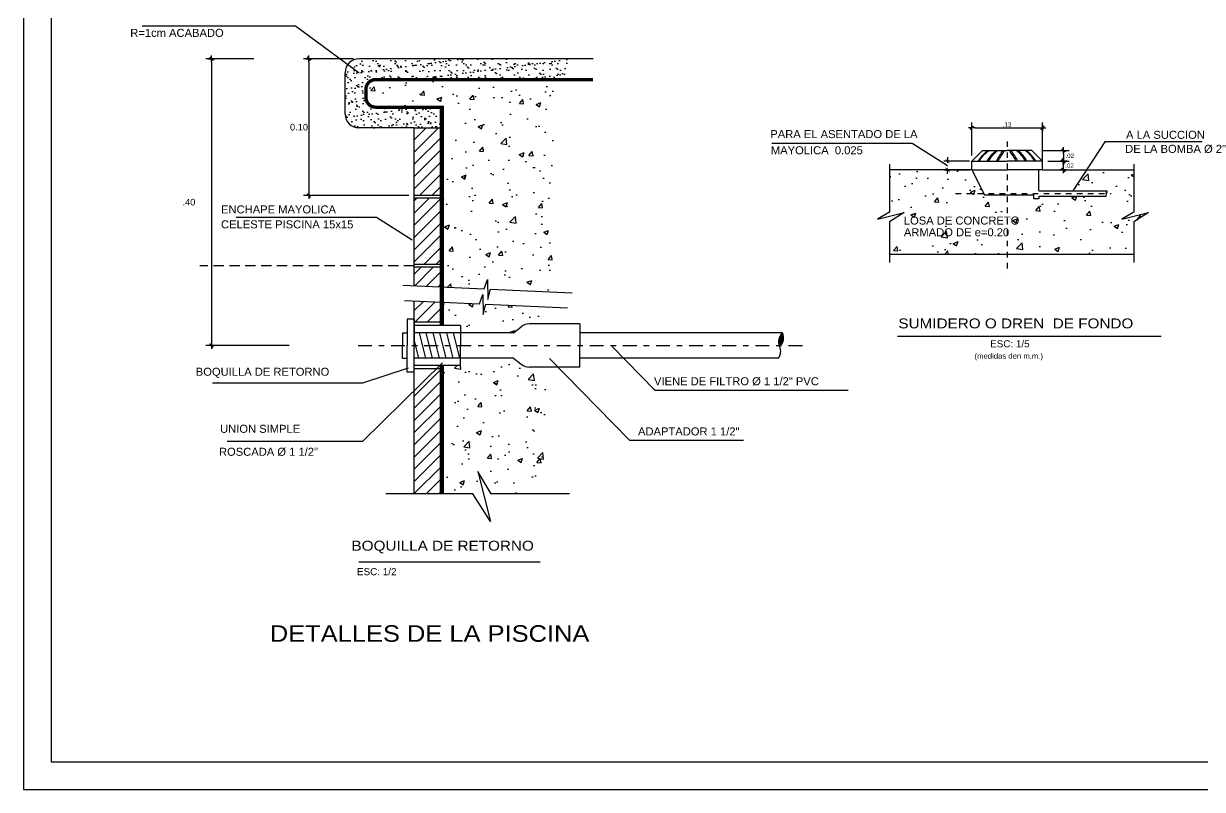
# Model space of a CAD drawing. Extents: x -24.1 to 35.9, y -15 to 30.
# Drawn here: x -24.06 to -2.7, y -15.05 to -1.17 of the extents above; entities that cross this region are included whole.
import ezdxf

# ---------------------------------------------------------------- set-up
doc = ezdxf.new("R2010")
doc.units = 0
doc.header["$LTSCALE"] = 0.5
doc.header["$MEASUREMENT"] = 0
doc.header["$PDMODE"] = 2
doc.linetypes.add('DASHDOT', pattern=[1, 0.5, -0.25, 0, -0.25])
doc.linetypes.add('HIDDEN2', pattern=[0.1875, 0.125, -0.0625])
doc.layers.get('0').update_dxf_attribs({"linetype": 'CONTINUOUS'})
doc.layers.get('DEFPOINTS').update_dxf_attribs({"linetype": 'CONTINUOUS'})
for name, color, linetype in [('01', 1, 'CONTINUOUS'), ('02', 2, 'CONTINUOUS'), ('03', 3, 'CONTINUOUS'), ('06', 6, 'CONTINUOUS'), ('EJES', 231, 'DASHDOT'), ('L_PROYECCION', 161, 'HIDDEN2'), ('M-CORT', 171, 'CONTINUOUS'), ('TEXTO03', 3, 'CONTINUOUS'), ('TEXTO05', 5, 'CONTINUOUS'), ('TEXTOS04', 4, 'CONTINUOUS'), ('TEXTOS2', 2, 'CONTINUOUS'), ('TEXTURA2', 2, 'CONTINUOUS'), ('TEXTURA3', 3, 'CONTINUOUS')]:
    doc.layers.add(name, color=color, linetype=linetype)
doc.styles.add('COTAS', font='swissel.ttf')
doc.styles.add('TEX_AMB', font='swisse.ttf', dxfattribs={"height": 0.13})
doc.dimstyles.new('COTA2', dxfattribs={"dimtxt": 0.12, "dimasz": 0.06, "dimexe": 0.1, "dimexo": 0.1, "dimgap": 0, "dimtad": 2, "dimtih": 1, "dimtoh": 1, "dimlfac": 0.04, "dimzin": 0, "dimdsep": 46, "dimtxsty": 'COTAS', "dimblk": 'C', "dimblk1": 'C', "dimblk2": 'C', "dimsah": 1, "dimcen": -0.09, "dimclrd": 1, "dimclre": 1, "dimclrt": 3, "dimadec": 0, "dimazin": 0, "dimtp": 0.8, "dimtfac": 0.1, "dimtix": 1, "dimtmove": 2, "dimatfit": 3, "dimldrblk": 'C', "dimfxl": 1, "dimtolj": 1, "dimtzin": 4, "dimarcsym": 0})
doc.dimstyles.new('COTA5', dxfattribs={"dimtxt": 0.11, "dimasz": 0.06, "dimexe": 0.1, "dimexo": 0.1, "dimgap": 0.03, "dimtad": 2, "dimtih": 1, "dimtoh": 1, "dimlfac": 0.1, "dimzin": 0, "dimdsep": 46, "dimtxsty": 'COTAS', "dimblk": 'C', "dimblk1": 'C', "dimblk2": 'C', "dimsah": 1, "dimcen": -0.09, "dimclrd": 1, "dimclre": 1, "dimclrt": 3, "dimadec": 0, "dimazin": 0, "dimtp": 0.8, "dimtfac": 0.1, "dimtix": 1, "dimtmove": 2, "dimatfit": 3, "dimldrblk": 'C', "dimfxl": 1, "dimtolj": 1, "dimtzin": 4, "dimarcsym": 0})
doc.dimstyles.new('PL50', dxfattribs={"dimtxt": 0.1, "dimasz": 0.08, "dimexe": 0.07, "dimexo": 0.04, "dimgap": 0.025, "dimtad": 3, "dimzin": 4, "dimdsep": 46, "dimtxsty": 'COTAS', "dimsah": 1, "dimcen": 63.5, "dimdle": 0.07, "dimclrd": 1, "dimclre": 1, "dimclrt": 3, "dimadec": 0, "dimazin": 0, "dimtfac": 1, "dimtdec": 4, "dimtmove": 2, "dimatfit": 3, "dimfxl": 1, "dimtolj": 1, "dimtzin": 0, "dimarcsym": 0})
pattern_1 = [(45, (-8.57111, 5.13062), (-0.1104854, 0.1104854), [])]

# ---------------------------------------------------------------- blocks, each defined once
blk = doc.blocks.new('C')
at = {"color": 1}
for p, q in [((-1, 0), (1, 0)), ((0.37, 0.51), (-0.51, -0.37)), ((0.51, 0.37), (-0.37, -0.51)), ((0, 1), (0, -1)), ((0.51, 0.37), (0.37, 0.51)), ((-0.37, -0.51), (-0.51, -0.37))]:
    blk.add_line(p, q, dxfattribs=at)
at = {"color": 1, "const_width": 0.2}
blk.add_lwpolyline([(0.44, 0.44), (-0.44, -0.44)], dxfattribs=at)
blk = doc.blocks.new('*D7')
at = {"color": 1, "linetype": 'ByBlock', "transparency": 16777216}
for p, q in [((-5.607, -3.473), (-5.12, -3.473)), ((-5.22, -3.533), (-5.22, -3.607)), ((-5.502, -3.667), (-5.12, -3.667))]:
    blk.add_line(p, q, dxfattribs=at)
at = {"layer": 'DEFPOINTS', "color": 0, "linetype": 'ByBlock', "transparency": 16777216}
for p in [(-5.707, -3.473), (-5.602, -3.667), (-5.22, -3.667)]:
    blk.add_point(p, dxfattribs=at)
at = {"color": 1, "linetype": 'ByBlock', "transparency": 16777216, "xscale": 0.06, "yscale": 0.06, "zscale": 0.06}
for p, rotation in [((-5.22, -3.473), 90), ((-5.22, -3.667), 270)]:
    blk.add_blockref('C', p, dxfattribs=dict(at, rotation=rotation))
at = {"color": 3, "linetype": 'ByBlock', "transparency": 16777216, "insert": (-5.107, -3.57), "char_height": 0.08, "attachment_point": 5, "style": 'COTAS'}
blk.add_mtext('\\A1;.02 ', dxfattribs=at)
blk = doc.blocks.new('*D8')
at = {"color": 1, "linetype": 'ByBlock', "transparency": 16777216}
for p, q in [((-6.882, -3.567), (-6.882, -2.964)), ((-5.602, -3.647), (-5.602, -2.964)), ((-6.822, -3.064), (-5.662, -3.064))]:
    blk.add_line(p, q, dxfattribs=at)
at = {"layer": 'DEFPOINTS', "color": 0, "linetype": 'ByBlock', "transparency": 16777216}
for p in [(-5.602, -3.064), (-6.882, -3.667), (-5.602, -3.747)]:
    blk.add_point(p, dxfattribs=at)
at = {"color": 1, "linetype": 'ByBlock', "transparency": 16777216, "xscale": 0.06, "yscale": 0.06, "zscale": 0.06, "rotation": 180}
blk.add_blockref('C', (-6.882, -3.064), dxfattribs=at)
at = {"color": 1, "linetype": 'ByBlock', "transparency": 16777216, "xscale": 0.06, "yscale": 0.06, "zscale": 0.06}
blk.add_blockref('C', (-5.602, -3.064), dxfattribs=at)
at = {"color": 3, "linetype": 'ByBlock', "transparency": 16777216, "insert": (-6.242, -3.003), "char_height": 0.08, "attachment_point": 5, "style": 'COTAS'}
blk.add_mtext('\\A1;.13 ', dxfattribs=at)
blk = doc.blocks.new('_ARCHTICK')
at = {"color": 0, "linetype": 'ByBlock', "ltscale": 0.1, "const_width": 0.15}
blk.add_lwpolyline([(-0.5, -0.5), (0.5, 0.5)], dxfattribs=at)
blk = doc.blocks.new('*D9')
at = {"color": 1, "linetype": 'ByBlock', "transparency": 16777216}
for p, q in [((46.797, 22.045), (46.329, 22.045)), ((46.399, 22.115), (46.399, 22.018)), ((46.797, 21.885), (46.329, 21.885)), ((46.399, 21.815), (46.399, 21.913))]:
    blk.add_line(p, q, dxfattribs=at)
at = {"layer": 'DEFPOINTS', "color": 0, "linetype": 'ByBlock', "transparency": 16777216}
for p in [(46.837, 22.045), (46.399, 21.885), (46.837, 21.885)]:
    blk.add_point(p, dxfattribs=at)
at = {"color": 1, "linetype": 'ByBlock', "transparency": 16777216, "xscale": 0.08, "yscale": 0.08, "zscale": 0.08}
for p, rotation in [((46.399, 22.045), 90), ((46.399, 21.885), 270)]:
    blk.add_blockref('_ARCHTICK', p, dxfattribs=dict(at, rotation=rotation))
at = {"color": 3, "linetype": 'ByBlock', "transparency": 16777216, "insert": (46.399, 21.965), "char_height": 0.065, "attachment_point": 5, "style": 'COTAS'}
blk.add_mtext('\\A1;.', dxfattribs=at)
blk = doc.blocks.new('*D10')
at = {"color": 1, "linetype": 'ByBlock', "transparency": 16777216}
for p, q in [((-5.302, -3.667), (-5.124, -3.667)), ((-5.302, -3.827), (-5.124, -3.827)), ((-5.224, -3.727), (-5.224, -3.767))]:
    blk.add_line(p, q, dxfattribs=at)
at = {"layer": 'DEFPOINTS', "color": 0, "linetype": 'ByBlock', "transparency": 16777216}
for p in [(-5.402, -3.667), (-5.402, -3.827), (-5.224, -3.827)]:
    blk.add_point(p, dxfattribs=at)
at = {"color": 1, "linetype": 'ByBlock', "transparency": 16777216, "xscale": 0.06, "yscale": 0.06, "zscale": 0.06}
for p, rotation in [((-5.224, -3.667), 90), ((-5.224, -3.827), 270)]:
    blk.add_blockref('C', p, dxfattribs=dict(at, rotation=rotation))
at = {"color": 3, "linetype": 'ByBlock', "transparency": 16777216, "insert": (-5.111, -3.747), "char_height": 0.08, "attachment_point": 5, "style": 'COTAS'}
blk.add_mtext('\\A1;.02 ', dxfattribs=at)
blk = doc.blocks.new('*D12')
at = {"color": 1, "linetype": 'ByBlock', "transparency": 16777216}
for p, q in [((-19.89, -1.814), (-20.759, -1.814)), ((-20.659, -1.874), (-20.659, -6.947)), ((-19.249, -7.007), (-20.759, -7.007))]:
    blk.add_line(p, q, dxfattribs=at)
at = {"layer": 'DEFPOINTS', "color": 0, "linetype": 'ByBlock', "transparency": 16777216}
for p in [(-19.79, -1.814), (-20.659, -7.007), (-19.149, -7.007)]:
    blk.add_point(p, dxfattribs=at)
at = {"color": 1, "linetype": 'ByBlock', "transparency": 16777216, "xscale": 0.06, "yscale": 0.06, "zscale": 0.06}
for p, rotation in [((-20.659, -1.814), 90), ((-20.659, -7.007), 270)]:
    blk.add_blockref('C', p, dxfattribs=dict(at, rotation=rotation))
at = {"color": 3, "linetype": 'ByBlock', "transparency": 16777216, "insert": (-21.066, -4.411), "char_height": 0.12, "attachment_point": 5, "style": 'COTAS'}
blk.add_mtext('\\A1;.40', dxfattribs=at)
blk = doc.blocks.new('*D13')
at = {"color": 1, "linetype": 'ByBlock', "transparency": 16777216}
for p, q in [((-18.084, -1.814), (-18.991, -1.814)), ((-18.891, -1.874), (-18.891, -4.229)), ((-17.084, -4.289), (-18.991, -4.289))]:
    blk.add_line(p, q, dxfattribs=at)
at = {"layer": 'DEFPOINTS', "color": 0, "linetype": 'ByBlock', "transparency": 16777216}
for p in [(-17.984, -1.814), (-18.891, -4.289), (-16.984, -4.289)]:
    blk.add_point(p, dxfattribs=at)
at = {"color": 1, "linetype": 'ByBlock', "transparency": 16777216, "xscale": 0.06, "yscale": 0.06, "zscale": 0.06}
for p, rotation in [((-18.891, -1.814), 90), ((-18.891, -4.289), 270)]:
    blk.add_blockref('C', p, dxfattribs=dict(at, rotation=rotation))
at = {"color": 3, "linetype": 'ByBlock', "transparency": 16777216, "insert": (-19.071, -3.052), "char_height": 0.12, "attachment_point": 5, "style": 'COTAS'}
blk.add_mtext('\\A1;0.10 ', dxfattribs=at)

msp = doc.modelspace()

# ---------------------------------------------------------------- hatches: boundary and pattern name
at = {"layer": '01', "ltscale": 5}
for points in [[(-4.4344, -4.2026, 0.3364708), (-4.4457, -4.2544, 0.3364708)], [(-10.3095, -6.7788, 0.3364708), (-10.3632, -7.0246, 0.3364708)]]:
    msp.add_hatch(color=256, dxfattribs=at).paths.add_polyline_path(points)
at = {"layer": 'TEXTURA2'}
h = msp.add_hatch(dxfattribs=at)
h.set_pattern_fill('ANSI31', color=256, scale=1.25, style=0)
h.set_pattern_definition(pattern_1)
h.paths.add_polyline_path([(-16.9835, -4.2893), (-16.4835, -4.2893), (-16.4835, -3.0643), (-16.9835, -3.0643)])
h.paths.add_polyline_path([(-16.4835, -4.3393), (-16.9835, -4.3393), (-16.9835, -5.5393), (-16.4835, -5.5393)])
h.paths.add_polyline_path([(-16.9835, -6.2008), (-16.9835, -6.5843), (-16.4835, -6.5843), (-16.4835, -6.223)])
h.paths.add_polyline_path([(-16.4835, -7.4293), (-16.5821, -7.4293), (-16.9835, -7.8237), (-16.9835, -9.6921), (-16.4835, -9.6921)])
h = msp.add_hatch(dxfattribs=at)
h.set_pattern_fill('ANSI31', color=256, scale=1.25, style=0)
h.set_pattern_definition(pattern_1)
h.paths.add_polyline_path([(-16.4835, -5.946), (-16.4835, -5.5893), (-16.9835, -5.5893), (-16.9835, -5.9238)])
at = {"layer": 'TEXTURA3'}
h = msp.add_hatch(dxfattribs=at)
h.set_pattern_fill('AR-SAND', color=256, scale=0.1, style=0)
h.set_pattern_definition([(37.5, (-8.57111, 5.13062), (-0.0062993, 0.1926824), [0, -0.152, 0, -0.17, 0, -0.1625]), (7.5, (-8.5711, 5.13062), (0.1769777, 0.2822146), [0, -0.082, 0, -0.137, 0, -0.0525]), (327.5, (-8.6941, 5.13062), (0.3114142, 0.000566), [0, -0.05, 0, -0.18, 0, -0.235]), (317.5, (-8.6941, 5.13062), (0.3006127, 0.0877676), [0, -0.025, 0, -0.118, 0, -0.135])])
h.paths.add_polyline_path([(-17.9835, -1.8143, 0.4142136), (-18.2335, -2.0643), (-18.2335, -2.8143, 0.4142136), (-17.9835, -3.0643), (-16.9835, -3.0643), (-16.9835, -2.6893), (-17.6835, -2.6893, -0.4142136), (-17.8585, -2.5143), (-17.8585, -2.3643, -0.4142136), (-17.6835, -2.1893), (-14.2106, -2.1893), (-14.1797, -1.8143)])
at = {"layer": 'TEXTURA3', "ltscale": 5}
h = msp.add_hatch(dxfattribs=at)
h.set_pattern_fill('AR-CONC', color=256, scale=0.125, style=0)
h.set_pattern_definition([(50, (-8.5711, 5.1306), (0.896575, -0.07844), [0.09375, -1.03125]), (355, (-8.5711, 5.1306), (-0.17344, 0.94024), [0.075, -0.825]), (100.4514, (-8.4964, 5.1241), (0.723137, 0.8618), [0.079675, -0.876428]), (46.184, (-8.5711, 5.3806), (1.33405, -0.2069), [0.140625, -1.546875]), (96.636, (-8.46, 5.3634), (1.16833, 1.21765), [0.11951, -1.31464]), (351.184, (-8.5711, 5.3806), (1.16833, 1.21765), [0.1125, -1.2375]), (21, (-8.4461, 5.3181), (0.746134, -0.503274), [0.09375, -1.03125]), (326, (-8.4461, 5.3181), (0.304144, 0.906438), [0.075, -0.825]), (71.4514, (-8.3839, 5.2762), (1.05028, 0.403163), [0.079675, -0.876428]), (37.5, (-8.5711, 5.1306), (0.0152, 0.4161173), [0, -0.815, 0, -0.8375, 0, -0.828125]), (7.5, (-8.5711, 5.1306), (0.328837, 0.493015), [0, -0.4775, 0, -0.79625, 0, -0.315625]), (327.5, (-8.84986, 5.1306), (0.667278, -0.0281936), [0, -0.3125, 0, -0.975, 0, -1.29375]), (317.5, (-8.97486, 5.1306), (0.728983, 0.125131), [0, -0.40625, 0, -0.6475, 0, -0.91875])])
h.paths.add_polyline_path([(-16.4835, -5.946), (-15.7185, -5.9799), (-15.6573, -5.8111), (-15.6503, -6.172), (-15.6035, -5.985), (-14.5279, -6.0328), (-14.2106, -2.1893), (-17.6835, -2.1893, 0.4142136), (-17.8585, -2.3643), (-17.8585, -2.5143, 0.4142136), (-17.6835, -2.6893), (-16.9835, -2.6893), (-16.9835, -3.0643), (-16.4835, -3.0643)])
h.paths.add_polyline_path([(-15.1835, -6.7788), (-15.0469, -6.6681, -0.1718677), (-14.8958, -6.6146), (-14.4397, -6.6146), (-14.4856, -6.3117), (-15.6869, -6.2584), (-15.7337, -6.4453), (-15.7406, -6.0845), (-15.8018, -6.2533), (-16.4835, -6.223), (-16.4835, -6.6468), (-16.1435, -6.6468), (-16.1435, -6.7788)])
h.paths.add_polyline_path([(-16.1435, -7.2348), (-16.1435, -7.3668), (-16.4835, -7.3668), (-16.4835, -9.6921), (-15.9196, -9.6921), (-15.5994, -10.1934), (-15.8342, -9.2867), (-15.5887, -9.6921), (-14.5838, -9.6921), (-14.5838, -7.399), (-14.8958, -7.399, -0.1718677), (-15.0469, -7.3455), (-15.1835, -7.2348)])
at = {"layer": 'TEXTURA3'}
h = msp.add_hatch(dxfattribs=at)
h.set_pattern_fill('AR-SAND', color=256, scale=0.1, style=0)
h.paths.add_polyline_path([(-16.4835, -2.6893), (-16.9835, -2.6893), (-16.9835, -3.0643), (-16.4835, -3.0643)])
at = {"layer": 'TEXTURA3', "ltscale": 5}
h = msp.add_hatch(dxfattribs=at)
h.set_pattern_fill('AR-CONC', color=256, scale=0.128, style=0)
h.set_pattern_definition([(50, (37.311, 2.0904), (0.918093, -0.080323), [0.096, -1.056]), (355, (37.311, 2.0904), (-0.177602, 0.962806), [0.0768, -0.8448]), (100.4514, (37.3875, 2.0837), (0.740492, 0.882483), [0.081587, -0.897462]), (46.1842, (37.311, 2.3464), (1.366069, -0.211864), [0.144, -1.584]), (96.6356, (37.4248, 2.3287), (1.19637, 1.24687), [0.12238, -1.346193]), (351.1842, (37.311, 2.3464), (1.196367, 1.24687), [0.1152, -1.2672]), (21, (37.439, 2.2824), (0.764041, -0.515352), [0.096, -1.056]), (326, (37.439, 2.2824), (0.311444, 0.928192), [0.0768, -0.8448]), (71.4514, (37.50265, 2.2395), (1.075485, 0.412839), [0.081587, -0.897462]), (37.5, (37.31098, 2.0904), (0.0155646, 0.4261041), [0, -0.83456, 0, -0.8576, 0, -0.848]), (7.5, (37.31098, 2.0904), (0.336729, 0.504847), [0, -0.48896, 0, -0.81536, 0, -0.3232]), (327.5, (37.02554, 2.0904), (0.6832927, -0.0288702), [0, -0.32, 0, -0.9984, 0, -1.3248]), (317.5, (36.89754, 2.0904), (0.746478, 0.128134), [0, -0.416, 0, -0.66304, 0, -0.9408])])
h.paths.add_polyline_path([(-3.9479, -5.3518), (-3.9479, -4.766), (-3.6805, -4.5952), (-4.1641, -4.7204), (-3.9479, -4.5895), (-3.9479, -3.8273), (-4.8039, -3.8273), (-5.0509, -4.2026), (-4.4344, -4.2026, 0.0000196), (-4.4344, -4.2026, -0.3364708), (-4.4457, -4.2544, -0.2726788), (-4.4501, -4.2986), (-5.6674, -4.2986), (-5.6674, -4.3504), (-5.757, -4.3504), (-5.757, -4.2753), (-6.2418, -4.2753), (-6.2418, -5.3518)])
h.paths.add_polyline_path([(-8.3745, -3.8273), (-8.3745, -4.5895), (-8.5907, -4.7204), (-8.1071, -4.5952), (-8.3745, -4.766), (-8.3745, -5.3518), (-6.2418, -5.3518), (-6.2418, -4.2753), (-6.6498, -4.2753), (-6.8818, -3.8273)])
h.paths.add_polyline_path([(-8.1522, -5.0698), (-5.8423, -5.0698), (-5.8423, -4.8408), (-8.1522, -4.8408)], flags=9)
h.paths.add_polyline_path([(-8.1595, -4.8576), (-5.7358, -4.8576), (-5.7358, -4.6286), (-8.1595, -4.6286)], flags=9)

# ---------------------------------------------------------------- linework, layer by layer
at = {"color": 1, "linetype": 'ByBlock', "ltscale": 5}
for q in [(-4.2519, -3.8273), (-4.4119, -3.8273)]:
    msp.add_line((-5.4418, -3.8273), q, dxfattribs=at)
at = {"layer": '01'}
for p, q in [((-17.1929, -5.9145), (-15.7185, -5.9799)), ((-15.7185, -5.9799), (-15.6573, -5.8111)), ((-15.6573, -5.8111), (-15.6503, -6.172)), ((-17.1575, -6.1931), (-15.8018, -6.2533)), ((-15.8018, -6.2533), (-15.7406, -6.0845)), ((-15.7406, -6.0845), (-15.7337, -6.4453)), ((-15.6503, -6.172), (-15.6035, -5.985)), ((-15.6035, -5.985), (-14.1226, -6.0508)), ((-15.7337, -6.4453), (-15.6869, -6.2584)), ((-15.6869, -6.2584), (-14.2059, -6.3241))]:
    msp.add_line(p, q, dxfattribs=at)
at = {"layer": '01', "ltscale": 0.22}
msp.add_lwpolyline([(-24.0613, -15.0482), (35.9387, -15.0482), (35.9387, 29.9518), (-24.0613, 29.9518)], close=True, dxfattribs=at)
at = {"layer": '01', "ltscale": 5}
for points in [[(-8.3745, -3.7242), (-8.3745, -4.5895), (-8.5907, -4.7204), (-8.1071, -4.5952), (-8.3745, -4.766), (-8.3745, -5.5003)], [(-3.9479, -3.7242), (-3.9479, -4.5895), (-4.1641, -4.7204), (-3.6805, -4.5952), (-3.9479, -4.766), (-3.9479, -5.5003)], [(-14.1704, -9.6921), (-15.5887, -9.6921), (-15.8342, -9.2867), (-15.5994, -10.1934), (-15.9196, -9.6921), (-17.5004, -9.6921)]]:
    msp.add_lwpolyline(points, dxfattribs=at)
at = {"layer": '02'}
for p, q in [((-21.9133, -1.2174), (-19.1377, -1.2174)), ((-19.1377, -1.2174), (-17.9835, -2.0643))]:
    msp.add_line(p, q, dxfattribs=at)
at = {"layer": '02', "ltscale": 5}
for p, q in [((-13.7439, -1.8143), (-17.9835, -1.8143)), ((-18.2335, -2.8143), (-18.2335, -2.0643)), ((-16.4835, -5.946), (-16.4835, -2.6893)), ((-16.4835, -3.0643), (-16.4835, -2.6893)), ((-16.9835, -3.0643), (-17.9835, -3.0643)), ((-16.9835, -3.0643), (-16.4835, -3.0643)), ((-16.4835, -4.2893), (-16.9835, -4.2893)), ((-16.4835, -4.3393), (-16.9835, -4.3393)), ((-16.4835, -5.5393), (-16.9835, -5.5393)), ((-16.4835, -5.5393), (-16.9835, -5.5393)), ((-16.4835, -5.5893), (-16.9835, -5.5893)), ((-16.4835, -6.223), (-16.4835, -6.5843)), ((-16.4835, -6.5843), (-16.9835, -6.5843)), ((-16.8956, -6.7788), (-16.7804, -7.2348)), ((-16.7718, -6.7788), (-16.6567, -7.2348)), ((-16.648, -6.7788), (-16.5329, -7.2348)), ((-16.5243, -6.7788), (-16.4091, -7.2348)), ((-16.4005, -6.7788), (-16.2854, -7.2348)), ((-16.2767, -6.7788), (-16.1616, -7.2348)), ((-16.9835, -6.9205), (-16.9042, -7.2348)), ((-16.4835, -7.4293), (-16.9835, -7.4293)), ((-16.4835, -9.6921), (-16.4835, -7.4293))]:
    msp.add_line(p, q, dxfattribs=at)
for points in [[(-10.5074, -3.3387), (-7.9627, -3.3387), (-7.3196, -3.7473)], [(-2.7108, -3.3198), (-4.47, -3.3198), (-5.0509, -4.2026)], [(-20.2112, -4.6811), (-17.6666, -4.6811), (-17.0235, -5.0896)], [(-13.3958, -7.0232), (-12.6231, -7.8147), (-9.1216, -7.8147)], [(-14.5315, -7.2422), (-13.0856, -8.7236), (-11.0168, -8.7236)], [(-17.0918, -7.4198), (-17.9196, -7.6888), (-20.6356, -7.6888)], [(-16.4739, -7.323), (-17.922, -8.7458), (-20.37, -8.7458)]]:
    msp.add_lwpolyline(points, dxfattribs=at)
for centre, start, end in [((-17.9835, -2.0643), 90, 180), ((-17.9835, -2.8143), 180, 270)]:
    msp.add_arc(centre, 0.25, start, end, dxfattribs=at)
at = {"layer": '03', "ltscale": 5}
for p, q in [((-16.9835, -5.9238), (-16.9835, -3.0643)), ((-6.8818, -3.6673), (-6.6898, -3.4753)), ((-6.6898, -3.4753), (-6.2418, -3.4753)), ((-5.7938, -3.4753), (-6.2418, -3.4753)), ((-5.6018, -3.6673), (-5.7938, -3.4753)), ((-6.8818, -3.8273), (-8.3745, -3.8273)), ((-6.8818, -3.6673), (-6.2418, -3.6673)), ((-6.8818, -3.8273), (-6.8818, -3.6673)), ((-6.8818, -3.8273), (-6.2418, -3.8273)), ((-6.8818, -3.8273), (-6.6498, -4.2753)), ((-5.6018, -3.6673), (-6.2418, -3.6673)), ((-5.6018, -3.8273), (-6.2418, -3.8273)), ((-5.6674, -4.2026), (-5.6674, -3.823)), ((-5.6018, -3.8273), (-5.6018, -3.6673)), ((-5.6018, -3.8273), (-3.9479, -3.8273)), ((-5.6674, -4.2026), (-4.4344, -4.2026)), ((-6.6498, -4.2753), (-5.757, -4.2753)), ((-5.757, -4.3504), (-5.757, -4.2753)), ((-5.6674, -4.3504), (-5.757, -4.3504)), ((-5.6674, -4.2986), (-4.4501, -4.2986)), ((-5.6674, -4.2986), (-5.6674, -4.3504)), ((-8.3745, -5.3518), (-3.9479, -5.3518)), ((-16.9835, -9.6921), (-16.9835, -6.2008)), ((-17.1108, -6.5268), (-17.1108, -7.0068)), ((-16.9835, -6.5268), (-17.1108, -6.5268)), ((-16.9835, -6.5268), (-16.9835, -7.0068)), ((-13.9835, -6.6146), (-14.8958, -6.6146)), ((-13.9835, -6.6146), (-13.9835, -7.0068)), ((-17.1957, -6.7788), (-17.1957, -7.0068)), ((-17.1957, -6.7788), (-17.1108, -6.7788)), ((-16.1435, -6.6468), (-16.9835, -6.6468)), ((-15.1835, -6.7788), (-16.9835, -6.7788)), ((-16.1435, -6.6468), (-16.1435, -7.0068)), ((-15.1835, -6.7788), (-15.0469, -6.6681)), ((-10.3095, -6.7788), (-13.9835, -6.7788)), ((-17.1957, -7.2348), (-17.1957, -7.0068)), ((-17.1108, -7.4868), (-17.1108, -7.0068)), ((-16.9835, -7.4868), (-16.9835, -7.0068)), ((-16.1435, -7.3668), (-16.1435, -7.0068)), ((-13.9835, -7.399), (-13.9835, -7.0068)), ((-3.4541, -6.846), (-8.226, -6.846)), ((-17.1957, -7.2348), (-17.1108, -7.2348)), ((-15.1835, -7.2348), (-16.9835, -7.2348)), ((-15.1835, -7.2348), (-15.0469, -7.3455)), ((-10.3839, -7.2348), (-13.9835, -7.2348)), ((-16.1435, -7.3668), (-16.9835, -7.3668)), ((-13.9835, -7.399), (-14.8958, -7.399)), ((-16.9835, -7.4868), (-17.1108, -7.4868)), ((-14.7046, -10.9343), (-17.9875, -10.9343))]:
    msp.add_line(p, q, dxfattribs=at)
at = {"layer": '03', "color": 1, "linetype": 'DASHDOT', "ltscale": 0.1}
for p, q in [((-6.2418, -3.3095), (-6.2418, -5.7098)), ((-7.1776, -4.2506), (-4.357, -4.2506))]:
    msp.add_line(p, q, dxfattribs=at)
at = {"layer": '03', "ltscale": 5}
for points in [[(-6.7594, -3.6673, -0.1131064), (-6.5909, -3.4753, -0.3232634)], [(-6.7448, -3.6673, -0.1181857), (-6.5686, -3.4753)], [(-6.6013, -3.6673, -0.0827498), (-6.4436, -3.4753, -0.3232634)], [(-6.579, -3.6673, -0.0866001), (-6.4139, -3.4753)], [(-6.4362, -3.6673, -0.043874), (-6.3142, -3.4753, -0.3232634)], [(-6.4073, -3.6673, -0.0451374), (-6.2817, -3.4753)], [(-6.0763, -3.6673, 0.0451374), (-6.2019, -3.4753)], [(-6.0474, -3.6673, 0.043874), (-6.1694, -3.4753, 0.3232634)], [(-5.9046, -3.6673, 0.0866001), (-6.0697, -3.4753)], [(-5.8823, -3.6673, 0.0827498), (-6.04, -3.4753, 0.3232634)], [(-5.7388, -3.6673, 0.1181857), (-5.915, -3.4753)], [(-5.7242, -3.6673, 0.1131064), (-5.8926, -3.4753, 0.3232634)], [(-4.4501, -4.2986, 0.2726788), (-4.4457, -4.2544)], [(-4.4344, -4.2026, 0.3364708), (-4.4457, -4.2544)], [(-4.4457, -4.2544, 0.3364708), (-4.4344, -4.2026)], [(-10.3095, -6.7788, 0.3364501), (-10.3632, -7.0246)], [(-10.3632, -7.0246, 0.3364664), (-10.3095, -6.7788)], [(-10.3839, -7.2348, 0.2726788), (-10.3632, -7.0246)]]:
    msp.add_lwpolyline(points, format="xyb", dxfattribs=at)
for centre, start, end in [((-14.8958, -6.8546), 90, 129.00807), ((-14.8958, -7.159), 230.99193, 270)]:
    msp.add_arc(centre, 0.24, start, end, dxfattribs=at)
at = {"layer": '06'}
msp.add_lwpolyline([(-23.5613, -14.5482), (35.4387, -14.5482), (35.4387, 29.4518), (-23.5613, 29.4518)], close=True, dxfattribs=at)
at = {"layer": 'DEFPOINTS', "color": 0, "linetype": 'ByBlock', "ltscale": 5}
for p in [(-5.6018, -3.6673), (-5.6018, -3.6673), (-5.6018, -3.8273), (-5.6018, -3.8273), (-4.5719, -3.8273), (-4.4119, -3.8273)]:
    msp.add_point(p, dxfattribs=at)
at = {"layer": 'EJES'}
msp.add_line((-18.002, -7.0068), (-9.9377, -7.0068), dxfattribs=at)
at = {"layer": 'L_PROYECCION', "ltscale": 3}
msp.add_line((-16.9835, -5.5643), (-20.8661, -5.5643), dxfattribs=at)
at = {"layer": 'M-CORT', "const_width": 0.06}
msp.add_lwpolyline([(-13.7439, -2.1893), (-17.6835, -2.1893, 0.4142136), (-17.8585, -2.3643), (-17.8585, -2.5143, 0.4142136), (-17.6835, -2.6893), (-16.446, -2.6893)], format="xyb", dxfattribs=at)
at = {"layer": 'M-CORT', "const_width": 0.075}
for points in [[(-16.4835, -2.6893), (-16.4835, -6.6468)], [(-16.4835, -7.3668), (-16.4835, -9.6921)]]:
    msp.add_lwpolyline(points, dxfattribs=at)

# ---------------------------------------------------------------- texts
at = {"layer": '03', "ltscale": 5, "style": 'TEX_AMB'}
for s, p in [('ESC: 1/5', (-6.5495, -7.0397)), ('ESC: 1/2', (-18.0205, -11.1672))]:
    msp.add_text(s, height=0.128, dxfattribs=at).set_placement(p)
at = {"layer": 'TEXTO03', "ltscale": 0.25, "style": 'TEX_AMB'}
for s, p in [('R=1cm ACABADO ', (-22.129, -1.4153)), ('PARA EL ASENTADO DE LA ', (-10.5327, -3.2494)), ('A LA SUCCION ', (-4.0877, -3.2626)), ('MAYOLICA  0.025', (-10.522, -3.5423)), ('DE LA BOMBA %%C 2"', (-4.1038, -3.5167)), ('ENCHAPE MAYOLICA ', (-20.4833, -4.6141)), ('LOSA DE CONCRETO', (-8.1129, -4.8156)), ('CELESTE PISCINA 15x15', (-20.4838, -4.8846)), ('ARMADO DE e=0.20', (-8.1129, -5.0278)), ('BOQUILLA DE RETORNO', (-20.9417, -7.5542)), ('VIENE DE FILTRO %%c 1 1/2" PVC', (-12.6394, -7.7267)), ('UNION SIMPLE', (-20.5013, -8.588)), ('ADAPTADOR 1 1/2"', (-12.9293, -8.6356)), ('ROSCADA %%c 1 1/2"', (-20.5213, -9.0043))]:
    msp.add_text(s, height=0.145, dxfattribs=at).set_placement(p)
at = {"layer": 'TEXTO05', "ltscale": 5, "style": 'TEX_AMB', "width": 1.1}
msp.add_text('DETALLES DE LA PISCINA', height=0.3, dxfattribs=at).set_placement((-19.5998, -12.3737))
at = {"layer": 'TEXTOS04', "ltscale": 5, "style": 'TEX_AMB', "width": 1.1}
for s, p in [('SUMIDERO O DREN  DE FONDO', (-8.212, -6.6963)), ('BOQUILLA DE RETORNO', (-18.1204, -10.7233))]:
    msp.add_text(s, height=0.18, dxfattribs=at).set_placement(p)
at = {"layer": 'TEXTOS2', "ltscale": 0.25, "style": 'TEX_AMB'}
msp.add_text('(medidas den m.m.)', height=0.1, dxfattribs=at).set_placement((-6.8335, -7.2473))

# ---------------------------------------------------------------- dimensions: what is measured, and where the dimension line sits
at = {"layer": '01'}
dim = msp.add_linear_dim(base=(-20.6591, -7.0068), p1=(-19.7895, -1.8143), p2=(-19.1495, -7.0068), angle=90, text='.40', dimstyle='COTA2', override={"dimpost": ' '}, dxfattribs=at)
dim.commit()
dim.dimension.update_dxf_attribs({"geometry": '*D12', "text_midpoint": (-21.0657, -4.4105), "dimtype": 160})
dim = msp.add_linear_dim(base=(-18.8913, -4.2893), p1=(-17.9835, -1.8143), p2=(-16.9835, -4.2893), angle=90, dimstyle='COTA2', override={"dimpost": ' '}, dxfattribs=at)
dim.commit()
dim.dimension.update_dxf_attribs({"geometry": '*D13', "text_midpoint": (-19.0713, -3.0518)})
at = {"layer": '01', "ltscale": 5}
dim = msp.add_linear_dim(base=(-5.6018, -3.0636), p1=(-6.8818, -3.6673), p2=(-5.6018, -3.7473), dimstyle='COTA5', override={"dimtxt": 0.08, "dimgap": 0.02, "dimtih": 1, "dimzin": 12, "dimpost": ' '}, dxfattribs=at)
dim.commit()
dim.dimension.update_dxf_attribs({"geometry": '*D8', "text_midpoint": (-6.2418, -3.0026)})
for base, p1, p2, picture, middle in [((-5.2201, -3.6673), (-5.7069, -3.4732), (-5.6018, -3.6673), '*D7', (-5.1068, -3.5702)), ((-5.2244, -3.8273), (-5.4016, -3.6673), (-5.4016, -3.8273), '*D10', (-5.111, -3.7473))]:
    dim = msp.add_linear_dim(base=base, p1=p1, p2=p2, angle=90, dimstyle='COTA5', override={"dimtxt": 0.08, "dimgap": 0.02, "dimtih": 1, "dimzin": 12, "dimpost": ' '}, dxfattribs=at)
    dim.commit()
    dim.dimension.update_dxf_attribs({"geometry": picture, "text_midpoint": middle})
dim = msp.add_linear_dim(base=(-7.3196, -3.8273), p1=(-6.8818, -3.6673), p2=(-6.8818, -3.8273), angle=90, text='.', dimstyle='PL50', override={"dimtxt": 0.065, "dimasz": 0.08, "dimgap": 0.02, "dimtad": 1, "dimtih": 1, "dimdec": 0, "dimlfac": 25}, dxfattribs=at)
dim.commit()
dim.dimension.update_dxf_attribs({"geometry": '*D9', "text_midpoint": (-7.3196, -3.7473), "insert": (-53.7185, -25.7125)})

doc.saveas('drawing.dxf')
